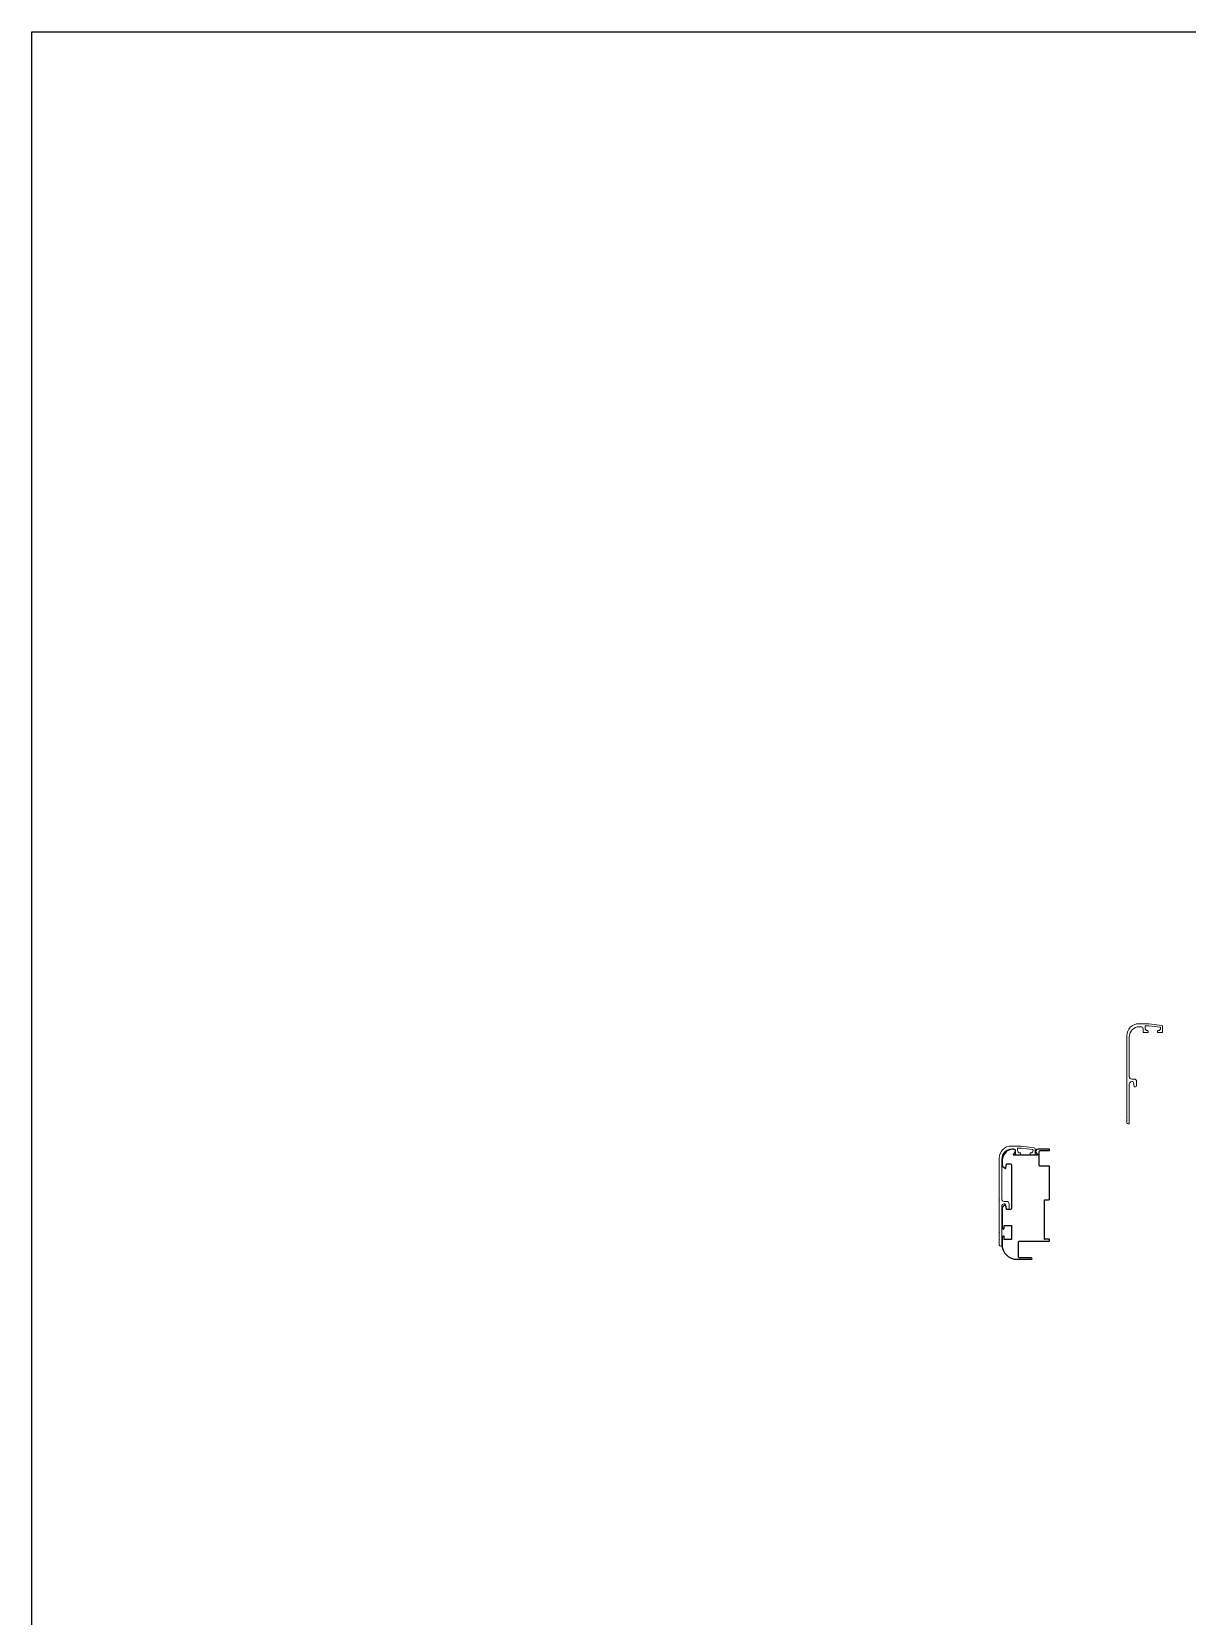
# Model space of a CAD drawing. Header units: millimetres. Extents: x -1822632 to -1305911, y 1206448 to 1536160.
# Drawn here: x -1738066 to -1735761, y 1209934 to 1213096 of the extents above; entities that cross this region are included whole.
import ezdxf

# ---------------------------------------------------------------- set-up
doc = ezdxf.new("R2010")
doc.units = ezdxf.units.MM
doc.header["$LTSCALE"] = 1000
for name, color, linetype in [('W- bollard系船栓', 4, 'CONTINUOUS'), ('W-STEEL_FRAME钢架', 3, 'CONTINUOUS'), ('扣板', 3, 'CONTINUOUS')]:
    doc.layers.add(name, color=color, linetype=linetype)

msp = doc.modelspace()

# ---------------------------------------------------------------- linework, layer by layer
at = {"layer": 'W- bollard系船栓'}
msp.add_lwpolyline([(-1738065.772, 1213096.071), (-1720533.301, 1213096.071), (-1720533.301, 1206447.927), (-1738065.772, 1206447.927)], close=True, dxfattribs=at)
at = {"layer": 'W-STEEL_FRAME钢架'}
msp.add_lwpolyline([(-1736130.413, 1210676.712), (-1736130.413, 1210676.712, 0.41421356), (-1736100.413, 1210646.712), (-1736080.995, 1210646.712, 0.19891237), (-1736080.854, 1210646.771), (-1736080.554, 1210647.071, -0.41421356), (-1736080.271, 1210647.071), (-1736079.971, 1210646.771, 0.19891237), (-1736079.83, 1210646.712), (-1736071.413, 1210646.712, 0.41421356), (-1736070.413, 1210647.712), (-1736070.413, 1210647.712, 0.41421356), (-1736072.413, 1210649.712), (-1736096.413, 1210649.712, -0.41421356), (-1736097.413, 1210650.712), (-1736097.413, 1210681.712, -0.41421356), (-1736096.413, 1210682.712), (-1736036.413, 1210682.712, 0.41421356), (-1736035.413, 1210683.712), (-1736035.413, 1210685.712, 0.41421356), (-1736036.413, 1210686.712), (-1736044.913, 1210686.712, -2.41421356), (-1736045.413, 1210687.212), (-1736045.413, 1210729.629, 0.19891237), (-1736045.471, 1210729.77), (-1736045.771, 1210730.07, -0.41421356), (-1736045.771, 1210730.353), (-1736045.471, 1210730.653, 0.19891237), (-1736045.413, 1210730.795), (-1736045.413, 1210764.712, -0.41421356), (-1736044.413, 1210765.712), (-1736037.413, 1210765.712, 0.41421356), (-1736035.413, 1210767.712), (-1736035.413, 1210798.629), (-1736035.413, 1210798.629, 0.19891237), (-1736035.471, 1210798.771), (-1736035.771, 1210799.071, -0.41421356), (-1736035.771, 1210799.354), (-1736035.471, 1210799.654, 0.19891237), (-1736035.413, 1210799.795), (-1736035.413, 1210831.712, 0.41421356), (-1736036.413, 1210832.712), (-1736054.413, 1210832.712, -0.42262606), (-1736056.413, 1210834.632, -0.00310169), (-1736056.413, 1210861.712, -0.41421356), (-1736054.413, 1210863.712), (-1736036.413, 1210863.712, 0.41421356), (-1736035.413, 1210864.712), (-1736035.413, 1210865.712, 0.41421356), (-1736036.413, 1210866.712), (-1736042.3, 1210866.712, 0.19891236), (-1736042.442, 1210866.654), (-1736042.742, 1210866.354, -0.41421356), (-1736043.025, 1210866.354), (-1736043.325, 1210866.654, 0.19891236), (-1736043.466, 1210866.712), (-1736044.3, 1210866.712, 0.19891236), (-1736044.442, 1210866.654), (-1736044.742, 1210866.354, -0.41421356), (-1736045.025, 1210866.354), (-1736045.325, 1210866.654, 0.19891236), (-1736045.466, 1210866.712), (-1736046.3, 1210866.712, 0.19891236), (-1736046.442, 1210866.654), (-1736046.742, 1210866.354, -0.41421356), (-1736047.025, 1210866.354), (-1736047.325, 1210866.654, 0.19891236), (-1736047.466, 1210866.712), (-1736048.3, 1210866.712, 0.19891236), (-1736048.442, 1210866.654), (-1736048.742, 1210866.354, -0.41421356), (-1736049.025, 1210866.354), (-1736049.325, 1210866.654, 0.19891236), (-1736049.466, 1210866.712), (-1736050.3, 1210866.712, 0.19891236), (-1736050.442, 1210866.654), (-1736050.742, 1210866.354, -0.41421356), (-1736051.025, 1210866.354), (-1736051.325, 1210866.654, 0.19891236), (-1736051.466, 1210866.712), (-1736052.3, 1210866.712, 0.19891236), (-1736052.442, 1210866.654), (-1736052.742, 1210866.354, -0.41421356), (-1736053.025, 1210866.354), (-1736053.325, 1210866.654, 0.19891236), (-1736053.466, 1210866.712), (-1736054.3, 1210866.712, 0.19891236), (-1736054.442, 1210866.654), (-1736054.742, 1210866.354, -0.41421356), (-1736055.025, 1210866.354), (-1736055.325, 1210866.654, 0.19891236), (-1736055.466, 1210866.712), (-1736056.3, 1210866.712, 0.19891236), (-1736056.442, 1210866.654), (-1736056.742, 1210866.354, -0.41421356), (-1736057.025, 1210866.354), (-1736057.325, 1210866.654, 0.19891236), (-1736057.466, 1210866.712), (-1736059.291, 1210866.712, 0.64560519), (-1736062.133, 1210859.112), (-1736059.64, 1210856.077, -0.65794074), (-1736060.206, 1210854.711), (-1736082.896, 1210854.711, 0.19891237), (-1736083.038, 1210854.653), (-1736083.338, 1210854.353, -0.41421356), (-1736083.621, 1210854.353), (-1736083.921, 1210854.653, 0.19891237), (-1736084.062, 1210854.711), (-1736106.688, 1210854.711, -0.65794074), (-1736107.254, 1210856.077), (-1736104.762, 1210859.112, 0.64560519), (-1736107.604, 1210866.712), (-1736110.413, 1210866.712, 0.36593789), (-1736130.413, 1210841.712), (-1736130.413, 1210837.623, 0.32625524), (-1736123.613, 1210828.211, 0.36248853), (-1736122.629, 1210829.033), (-1736121.292, 1210836.39, -0.36248853), (-1736120.308, 1210837.211), (-1736113.417, 1210837.211, -0.41421356), (-1736111.417, 1210835.211), (-1736111.417, 1210799.795, 0.19891237), (-1736111.358, 1210799.654), (-1736111.058, 1210799.354, -0.41421356), (-1736111.058, 1210799.071), (-1736111.358, 1210798.771, 0.19891237), (-1736111.417, 1210798.629), (-1736111.417, 1210748.211, -0.41421356), (-1736113.417, 1210746.211), (-1736120.308, 1210746.211, -0.36248853), (-1736121.292, 1210747.033), (-1736122.629, 1210754.39, 0.40353532), (-1736123.791, 1210755.211, 0.3136842), (-1736130.413, 1210745.8), (-1736130.413, 1210730.795, 0.19891237), (-1736130.354, 1210730.653), (-1736130.054, 1210730.353, -0.41421356), (-1736130.054, 1210730.07), (-1736130.354, 1210729.77, 0.19891237), (-1736130.413, 1210729.629), (-1736130.413, 1210717.123), (-1736130.413, 1210710.212, 0.41421356), (-1736127.413, 1210707.212, 0.41421356), (-1736126.413, 1210708.212), (-1736126.413, 1210713.212, -0.41421356), (-1736125.413, 1210714.212), (-1736112.417, 1210714.212, -0.41421356), (-1736111.417, 1210713.212), (-1736111.417, 1210687.212, -0.41421356), (-1736112.417, 1210686.212), (-1736125.413, 1210686.212, -0.41421356), (-1736126.413, 1210687.212), (-1736126.413, 1210692.212, 0.41421356), (-1736127.413, 1210693.212, 0.41421356), (-1736130.413, 1210690.212), (-1736130.413, 1210677.296)], format="xyb", close=True, dxfattribs=at)
at = {"layer": '扣板', "linetype": 'ByBlock', "lineweight": 0, "ltscale": 0.5}
for points in [[(-1735881.515, 1210944.865), (-1735881.515, 1210944.865, 0.19891237), (-1735881.457, 1210944.724), (-1735881.157, 1210944.424, -0.41421356), (-1735881.157, 1210944.141), (-1735881.457, 1210943.841, 0.19891237), (-1735881.515, 1210943.7), (-1735881.515, 1210931.365, 0.19891237), (-1735881.457, 1210931.224), (-1735881.157, 1210930.924, -0.41421356), (-1735881.157, 1210930.641), (-1735881.457, 1210930.341, 0.19891237), (-1735881.515, 1210930.2), (-1735881.515, 1210919.782, 0.41421356), (-1735878.515, 1210916.782), (-1735877.515, 1210916.782, 0.41421356), (-1735876.515, 1210917.782), (-1735876.515, 1210989.87), (-1735876.515, 1210996.282, -0.41421356), (-1735871.515, 1211001.282), (-1735870.325, 1211001.282, -0.36559134), (-1735868.354, 1210999.618), (-1735866.985, 1210991.587, 0.36559134), (-1735865.999, 1210990.755), (-1735863.999, 1210990.755, 0.41421356), (-1735861.999, 1210992.755), (-1735861.999, 1211001.282, 0.41421356), (-1735866.999, 1211006.282), (-1735871.515, 1211006.282, -0.41421356), (-1735876.515, 1211011.282), (-1735876.515, 1211090.782, -0.41421356), (-1735856.515, 1211110.782), (-1735853.082, 1211110.782, -0.41421356), (-1735849.082, 1211106.782), (-1735849.082, 1211099.982, 0.41421356), (-1735848.082, 1211098.982), (-1735840.082, 1211098.982, 0.41421356), (-1735839.082, 1211099.982), (-1735839.082, 1211101.982, 0.41421356), (-1735840.082, 1211102.982), (-1735840.082, 1211102.982, -0.41421356), (-1735845.082, 1211107.982), (-1735845.082, 1211111.808, -0.41421356), (-1735844.082, 1211112.808), (-1735837.818, 1211112.808, -0.03303972), (-1735837.686, 1211112.8), (-1735814.95, 1211109.778, -0.37602771), (-1735814.082, 1211108.787), (-1735814.082, 1211107.982, -0.41421356), (-1735819.082, 1211102.982), (-1735819.082, 1211102.982, 0.41421356), (-1735820.082, 1211101.982), (-1735820.082, 1211099.982, 0.41421356), (-1735819.082, 1211098.982), (-1735811.082, 1211098.982, 0.41421356), (-1735810.082, 1211099.982), (-1735810.082, 1211111.315, 0.37547105), (-1735811.815, 1211113.297), (-1735837.654, 1211116.782), (-1735839.932, 1211116.782, 0.19891237), (-1735840.074, 1211116.724), (-1735840.374, 1211116.424, -0.41421356), (-1735840.657, 1211116.424), (-1735840.957, 1211116.724, 0.19891237), (-1735841.098, 1211116.782), (-1735841.932, 1211116.782, 0.19891237), (-1735842.074, 1211116.724), (-1735842.374, 1211116.424, -0.41421356), (-1735842.657, 1211116.424), (-1735842.957, 1211116.724, 0.19891237), (-1735843.098, 1211116.782), (-1735843.932, 1211116.782, 0.19891237), (-1735844.074, 1211116.724), (-1735844.374, 1211116.424, -0.41421356), (-1735844.657, 1211116.424), (-1735844.957, 1211116.724, 0.19891237), (-1735845.098, 1211116.782), (-1735845.932, 1211116.782, 0.19891237), (-1735846.074, 1211116.724), (-1735846.374, 1211116.424, -0.41421356), (-1735846.657, 1211116.424), (-1735846.957, 1211116.724, 0.19891237), (-1735847.098, 1211116.782), (-1735847.932, 1211116.782, 0.19891237), (-1735848.074, 1211116.724), (-1735848.374, 1211116.424, -0.41421356), (-1735848.657, 1211116.424), (-1735848.957, 1211116.724, 0.19891237), (-1735849.098, 1211116.782), (-1735849.932, 1211116.782, 0.19891237), (-1735850.074, 1211116.724), (-1735850.374, 1211116.424, -0.41421356), (-1735850.657, 1211116.424), (-1735850.957, 1211116.724, 0.19891237), (-1735851.098, 1211116.782), (-1735851.932, 1211116.782, 0.19891237), (-1735852.074, 1211116.724), (-1735852.374, 1211116.424, -0.41421356), (-1735852.657, 1211116.424), (-1735852.957, 1211116.724, 0.19891237), (-1735853.098, 1211116.782), (-1735857.515, 1211116.782, 0.41421356), (-1735881.515, 1211092.782), (-1735881.515, 1211009.365, 0.19891237), (-1735881.457, 1211009.224), (-1735881.157, 1211008.924, -0.41421356), (-1735881.157, 1211008.641), (-1735881.457, 1211008.341, 0.19891237), (-1735881.515, 1211008.2), (-1735881.515, 1210944.865)], [(-1736135.845, 1210700.863), (-1736135.845, 1210700.863, 0.19891237), (-1736135.786, 1210700.721), (-1736135.486, 1210700.421, -0.41421356), (-1736135.486, 1210700.139), (-1736135.786, 1210699.839, 0.19891237), (-1736135.845, 1210699.697), (-1736135.845, 1210687.363, 0.19891237), (-1736135.786, 1210687.221), (-1736135.486, 1210686.921, -0.41421356), (-1736135.486, 1210686.639), (-1736135.786, 1210686.339, 0.19891237), (-1736135.845, 1210686.197), (-1736135.845, 1210675.78, 0.41421356), (-1736132.845, 1210672.78), (-1736131.845, 1210672.78, 0.41421356), (-1736130.845, 1210673.78), (-1736130.845, 1210745.867), (-1736130.845, 1210752.28, -0.41421356), (-1736125.845, 1210757.28), (-1736124.655, 1210757.28, -0.36559134), (-1736122.683, 1210755.616), (-1736121.314, 1210747.584, 0.36559134), (-1736120.329, 1210746.752), (-1736118.329, 1210746.752, 0.41421356), (-1736116.329, 1210748.752), (-1736116.329, 1210757.28, 0.41421356), (-1736121.329, 1210762.28), (-1736125.845, 1210762.28, -0.41421356), (-1736130.845, 1210767.28), (-1736130.845, 1210846.78, -0.41421356), (-1736110.845, 1210866.78), (-1736107.411, 1210866.78, -0.41421356), (-1736103.411, 1210862.78), (-1736103.411, 1210855.98, 0.41421356), (-1736102.411, 1210854.98), (-1736094.411, 1210854.98, 0.41421356), (-1736093.411, 1210855.98), (-1736093.411, 1210857.98, 0.41421356), (-1736094.411, 1210858.98), (-1736094.411, 1210858.98, -0.41421356), (-1736099.411, 1210863.98), (-1736099.411, 1210867.806, -0.41421356), (-1736098.411, 1210868.806), (-1736092.148, 1210868.806, -0.03303972), (-1736092.016, 1210868.797), (-1736069.28, 1210865.776, -0.37602771), (-1736068.411, 1210864.785), (-1736068.411, 1210863.98, -0.41421356), (-1736073.411, 1210858.98), (-1736073.411, 1210858.98, 0.41421356), (-1736074.411, 1210857.98), (-1736074.411, 1210855.98, 0.41421356), (-1736073.411, 1210854.98), (-1736065.411, 1210854.98, 0.41421356), (-1736064.411, 1210855.98), (-1736064.411, 1210867.313, 0.37547105), (-1736066.144, 1210869.295), (-1736091.983, 1210872.78), (-1736094.262, 1210872.78, 0.19891237), (-1736094.403, 1210872.721), (-1736094.703, 1210872.421, -0.41421356), (-1736094.986, 1210872.421), (-1736095.286, 1210872.721, 0.19891237), (-1736095.427, 1210872.78), (-1736096.262, 1210872.78, 0.19891237), (-1736096.403, 1210872.721), (-1736096.703, 1210872.421, -0.41421356), (-1736096.986, 1210872.421), (-1736097.286, 1210872.721, 0.19891237), (-1736097.427, 1210872.78), (-1736098.262, 1210872.78, 0.19891237), (-1736098.403, 1210872.721), (-1736098.703, 1210872.421, -0.41421356), (-1736098.986, 1210872.421), (-1736099.286, 1210872.721, 0.19891237), (-1736099.427, 1210872.78), (-1736100.262, 1210872.78, 0.19891237), (-1736100.403, 1210872.721), (-1736100.703, 1210872.421, -0.41421356), (-1736100.986, 1210872.421), (-1736101.286, 1210872.721, 0.19891237), (-1736101.427, 1210872.78), (-1736102.262, 1210872.78, 0.19891237), (-1736102.403, 1210872.721), (-1736102.703, 1210872.421, -0.41421356), (-1736102.986, 1210872.421), (-1736103.286, 1210872.721, 0.19891237), (-1736103.427, 1210872.78), (-1736104.262, 1210872.78, 0.19891237), (-1736104.403, 1210872.721), (-1736104.703, 1210872.421, -0.41421356), (-1736104.986, 1210872.421), (-1736105.286, 1210872.721, 0.19891237), (-1736105.427, 1210872.78), (-1736106.262, 1210872.78, 0.19891237), (-1736106.403, 1210872.721), (-1736106.703, 1210872.421, -0.41421356), (-1736106.986, 1210872.421), (-1736107.286, 1210872.721, 0.19891237), (-1736107.427, 1210872.78), (-1736111.845, 1210872.78, 0.41421356), (-1736135.845, 1210848.78), (-1736135.845, 1210765.363, 0.19891237), (-1736135.786, 1210765.221), (-1736135.486, 1210764.921, -0.41421356), (-1736135.486, 1210764.639), (-1736135.786, 1210764.339, 0.19891237), (-1736135.845, 1210764.197), (-1736135.845, 1210700.863)]]:
    msp.add_lwpolyline(points, format="xyb", close=True, dxfattribs=at)

doc.saveas('drawing.dxf')
